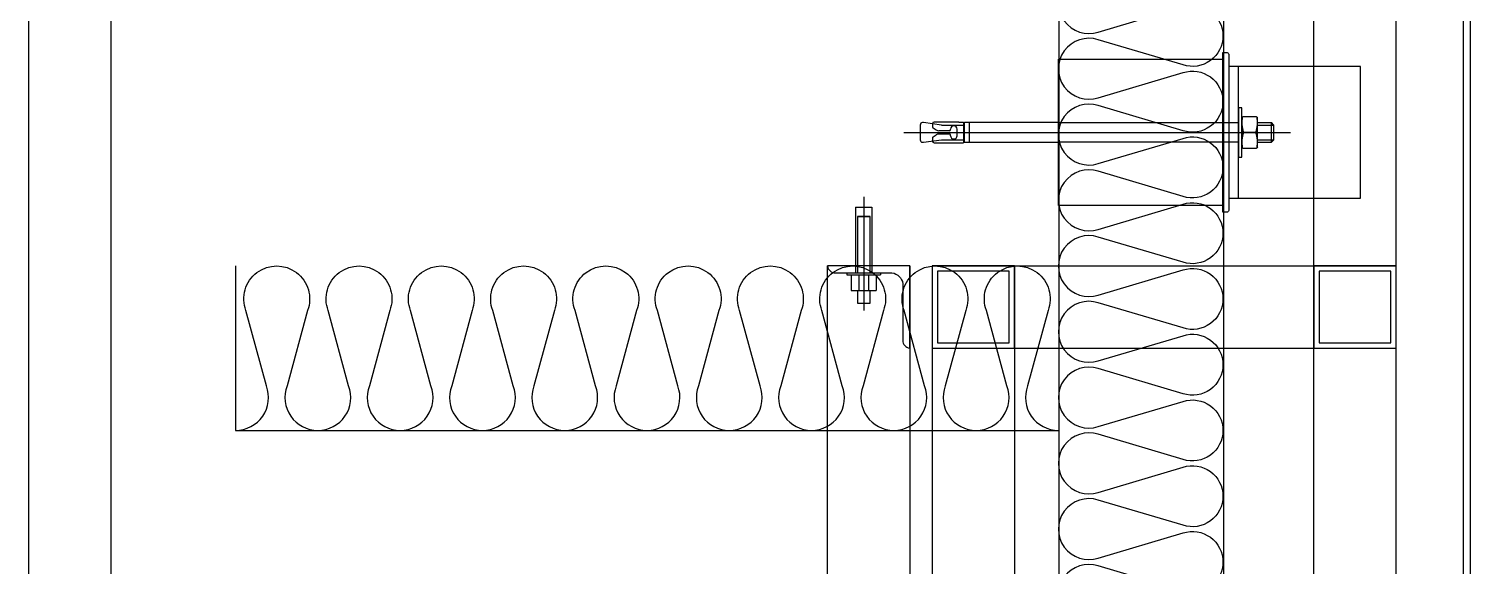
# Model space of a CAD drawing. Header units: millimetres. Extents: x -1320 to 172218, y -4077 to 50350.
# Drawn here: x 170474 to 171350, y 44317 to 44644 of the extents above; entities that cross this region are included whole.
import ezdxf

# ---------------------------------------------------------------- set-up
doc = ezdxf.new("R2010")
doc.units = ezdxf.units.MM
doc.header["$LTSCALE"] = 60
for name, pattern in [('CENTER', [50.8, 31.75, -6.35, 6.35, -6.35]), ('H1', [1.5, 1, -0.5]), ('H2', [3, 2, -1]), ('HIDDEN', [2, 1, -1])]:
    doc.linetypes.add(name, pattern=pattern)
for name, color, linetype in [('A-8', 8, 'Continuous'), ('A-ETC-8', 8, 'Continuous'), ('A-FIN', 6, 'Continuous'), ('A-STEEL', 7, 'Continuous'), ('A-SYM-ANCHOR', 9, 'H1'), ('A-셔터', 4, 'Continuous'), ('INSUL', 8, 'Continuous'), ('ISL', 251, 'Continuous')]:
    doc.layers.add(name, color=color, linetype=linetype)

# ---------------------------------------------------------------- blocks, each defined once
blk = doc.blocks.new('ANCHOR-1')
at = {"layer": 'A-SYM-ANCHOR', "color": 12, "linetype": 'CENTER', "ltscale": 0.5}
blk.add_line((0, -30), (0, 14.91), dxfattribs=at)
at = {"layer": 'A-SYM-ANCHOR', "color": 5}
for p, q in [((4.96, 7), (-4.96, 7)), ((4.96, 7), (-4.96, 7)), ((-4.96, 0.83), (-4.96, 7)), ((-4.96, 0.83), (-4.96, 7)), ((-1.87, 0.83), (-1.87, 7)), ((-1.87, 0.83), (-1.87, 7)), ((1.88, 0.83), (1.88, 7)), ((1.88, 0.83), (1.88, 7)), ((4.96, 0.83), (4.96, 7)), ((4.96, 0.83), (4.96, 7)), ((6.62, 0.83), (-6.62, 0.83)), ((6.62, 0.83), (-6.62, 0.83)), ((-6.62, 0), (-6.62, 0.83)), ((-6.62, 0), (-6.62, 0.83)), ((6.62, 0), (-6.62, 0)), ((6.62, 0), (-6.62, 0)), ((-3.25, -26.01), (-3.25, 0)), ((3.25, -26.01), (3.25, 0)), ((6.62, 0), (6.62, 0.83)), ((6.62, 0), (6.62, 0.83)), ((3.25, -26.01), (-3.25, -26.01))]:
    blk.add_line(p, q, dxfattribs=at)
at = {"layer": 'A-SYM-ANCHOR', "color": 5, "linetype": 'HIDDEN'}
for p, q in [((7.25, 0), (-7.25, 0)), ((7.25, 0), (-7.25, 0)), ((2.5, -22.26), (-2.5, -22.26))]:
    blk.add_line(p, q, dxfattribs=at)
at = {"layer": 'A-SYM-ANCHOR'}
for p, q in [((-3.25, -26.01), (-3.25, 0)), ((3.25, -26.01), (3.25, 0)), ((3.25, -26.01), (-3.25, -26.01))]:
    blk.add_line(p, q, dxfattribs=at)
at = {"layer": 'A-SYM-ANCHOR', "color": 5}
blk.add_lwpolyline([(2.5, 7), (2.5, 12), (-2.5, 12), (-2.5, 7)], dxfattribs=at)
at = {"layer": 'A-SYM-ANCHOR', "color": 5, "linetype": 'HIDDEN'}
blk.add_lwpolyline([(-2.5, 0), (-2.5, -22.26), (2.5, -22.26), (2.5, 0)], dxfattribs=at)
blk = doc.blocks.new('C7EEC51E4')
at = {"layer": 'A-STEEL', "color": 30}
blk.add_lwpolyline([(45.83, 4.86, 0.383415), (50, 0), (50, 50), (0, 50, 0.383415), (4.86, 45.83), (39.24, 45.83, -0.353101), (45.83, 39.23)], format="xyb", close=True, dxfattribs=at)
at = {"layer": 'A-SYM-ANCHOR', "linetype": 'H2', "xscale": 1.538461538497359, "yscale": 1.538461538497359, "zscale": 1.538461538497359, "rotation": 180}
blk.add_blockref('ANCHOR-1', (22.05, 45.83), dxfattribs=at)
blk = doc.blocks.new('*U37')
at = {"layer": 'A-8', "ltscale": 0.2}
for p, q in [((-491.25, 4.24), (-491.25, 791.52)), ((-441.25, 0), (-441.25, 791.52)), ((-5.89, 0), (-5.96, 241.52)), ((44.04, 241.52), (44.11, 0))]:
    blk.add_line(p, q, dxfattribs=at)
at = {"layer": 'A-FIN'}
blk.add_blockref('C7EEC51E4', (-5.96, 191.52), dxfattribs=at)
blk = doc.blocks.new('A$Cae507117')
at = {"layer": 'A-ETC-8'}
for points in [[(-50, 0), (-50, -50), (0, -50), (0, 0)], [(-46.8, -3.2), (-46.8, -46.8), (-3.2, -46.8), (-3.2, -3.2)]]:
    blk.add_lwpolyline(points, close=True, dxfattribs=at)
blk = doc.blocks.new('너트 M12')
for p, q in [((-9, 0), (9, 0)), ((-9.5, -9), (-9.5, -0.5)), ((0, -8.27), (0, -1.23)), ((9.5, -0.5), (9.5, -9)), ((9, -9.5), (-9, -9.5))]:
    blk.add_line(p, q)
for centre, start, end in [((-9, -0.5), 90, 180), ((9, -0.5), 0, 90), ((-9, -9), 180, 270), ((9, -9), 270, 0)]:
    blk.add_arc(centre, 0.5, start, end)
at = {"extrusion": (0, 0, -1)}
for centre, major_axis, ratio, start_param, end_param in [((-4.75, -0.94), (-4.75, 0.31), 0.185359, -0.024388, 3.141593), ((4.75, -0.94), (4.75, 0.31), 0.185108, 3.141593, 6.30754), ((-4.75, -8.56), (4.75, 0.31), 0.187111, 0, 3.166211), ((4.75, -8.56), (-4.75, 0.31), 0.185991, 3.117121, 6.283185)]:
    blk.add_ellipse(centre, major_axis=major_axis, ratio=ratio, start_param=start_param, end_param=end_param, dxfattribs=at)
blk = doc.blocks.new('A$C4fb6b26a')
at = {"layer": 'A-ETC-8'}
for p, q in [((-80, 0), (-80, -80)), ((-265.5, -34), (-266, -34)), ((-254.5, -35.5), (-265.5, -34)), ((-260.07, -34.75), (-260.07, -36.46)), ((-244.07, -33.75), (-259.07, -33.75)), ((-244.07, -33.75), (-241.07, -33.75)), ((-241.07, -33.75), (-241.07, -46.25)), ((-240.5, -46), (-240.5, -34)), ((-237.5, -34), (-240.5, -34)), ((-237.5, -46), (-237.5, -34)), ((-183.5, -34), (-237.5, -34)), ((-183.5, -34), (-74, -34)), ((-62.52, -34), (-54, -34)), ((-54, -46), (-54, -34)), ((-52.5, -35.5), (-54, -34)), ((-277.5, -40), (-42.5, -40)), ((-267.5, -35.5), (-267.5, -44.5)), ((-260.07, -43.54), (-260.07, -45.25)), ((-259.62, -37.3), (-257.82, -38.5)), ((-259.62, -42.7), (-257.82, -41.5)), ((-249.57, -39), (-256.16, -39)), ((-249.57, -41), (-256.16, -41)), ((-254.5, -35.5), (-240.5, -35.5)), ((-249.07, -38.5), (-249.07, -38)), ((-249.07, -42), (-249.07, -41.5)), ((-245.07, -42), (-245.07, -38)), ((-62.52, -35.5), (-52.5, -35.5)), ((-52.5, -44.5), (-52.5, -35.5)), ((-266, -46), (-265.5, -46)), ((-265.5, -46), (-254.5, -44.5)), ((-259.07, -46.25), (-244.07, -46.25)), ((-254.5, -44.5), (-240.5, -44.5)), ((-244.07, -46.25), (-241.07, -46.25)), ((-240.5, -46), (-237.5, -46)), ((-237.5, -46), (-183.5, -46)), ((-74, -46), (-183.5, -46)), ((-62.67, -44.5), (-52.5, -44.5)), ((-62.54, -46), (-54, -46)), ((-52.5, -44.5), (-54, -46))]:
    blk.add_line(p, q, dxfattribs=at)
for points in [[(-83.5, 4.5), (-83.5, -84.5), (-183.5, -84.5), (-183.5, 4.5)], [(-80, -80), (-74, -80), (-74, 0), (-80, 0)], [(-74, -25), (-74, -55), (-72, -55), (-72, -25)]]:
    blk.add_lwpolyline(points, close=True, dxfattribs=at)
blk.add_lwpolyline([(-80, 7.5), (-80, -87.5, -0.414214), (-81, -88.5), (-83.5, -88.5), (-83.5, 8.5), (-81, 8.5, -0.414214)], format="xyb", close=True, dxfattribs=at)
blk.add_lwpolyline([(-80, -80), (0, -80), (0, 0), (-80, 0)], dxfattribs=at)
for centre, radius, start, end in [((-266, -35.5), 1.5, 90, 180), ((-259.07, -34.75), 1, 90, 180), ((-259.07, -36.46), 1, 180, 236.30993), ((-259.07, -43.54), 1, 123.69007, 180), ((-256.16, -36), 3, 236.30993, 270), ((-256.16, -44), 3, 90, 123.69007), ((-249.57, -38.5), 0.5, 270, 0), ((-249.57, -41.5), 0.5, 0, 90), ((-247.07, -38), 2, 90, 180), ((-247.07, -42), 2, 180, 270), ((-247.07, -38), 2, 0, 90), ((-247.07, -42), 2, 270, 0), ((-266, -44.5), 1.5, 180, 270), ((-259.07, -45.25), 1, 180, 270)]:
    blk.add_arc(centre, radius, start, end, dxfattribs=at)
at = {"layer": 'A-ETC-8', "xscale": -1, "rotation": 90}
blk.add_blockref('너트 M12', (-72, -40), dxfattribs=at)

msp = doc.modelspace()

# ---------------------------------------------------------------- linework, layer by layer
at = {"layer": 'A-ETC-8'}
for p, q in [((171254.75, 47017.78, 0), (171254.75, 43761, 0)), ((171304.75, 47017.78, 0), (171304.75, 43761, 0)), ((171023.04, 44500), (171023.04, 43761, 0)), ((171023.04, 44500), (171304.75, 44500, 0)), ((171073.04, 44500), (171073.04, 43761, 0)), ((171023.04, 44450), (171304.75, 44450, 0))]:
    msp.add_line(p, q, dxfattribs=at)
at = {"layer": 'A-FIN', "elevation": 0}
msp.add_lwpolyline([(171308.75, 47031), (171308.75, 47035), (171349.75, 47035), (171350, 43805), (171309, 43805), (171309, 43809), (171346, 43809), (171345.75, 47031), (171308.75, 47031)], close=True, dxfattribs=at)
at = {"layer": 'INSUL'}
for p, q in [((171100, 45000, 0), (171100, 43811)), ((171200, 45000, 0), (171200, 43811)), ((170599.75, 44500), (170599.75, 44400)), ((170599.75, 44400), (171100, 44400))]:
    msp.add_line(p, q, dxfattribs=at)
at = {"layer": 'ISL', "elevation": 0}
for points in [[(171123.99, 44677.62, 1.372593), (171123.99, 44642.3), (171175.51, 44657.62, -0.509267), (171199.75, 44639.96, -0.509267), (171175.51, 44622.3), (171123.99, 44637.62, 1.372593), (171123.99, 44602.3), (171175.51, 44617.62, -0.509267), (171199.75, 44599.96, -0.509267), (171175.51, 44582.3), (171123.99, 44597.62, 1.372593), (171123.99, 44562.3), (171175.51, 44577.62, -0.509267), (171199.75, 44559.96, -0.509267), (171175.51, 44542.3), (171123.99, 44557.62, 1.372593), (171123.99, 44522.3), (171175.51, 44537.62, -0.509267), (171199.75, 44519.96, -0.509267), (171175.51, 44502.3), (171123.99, 44517.62, 1.372593), (171123.99, 44482.3), (171175.51, 44497.62, -0.509267), (171199.75, 44479.96, -0.509267), (171175.51, 44462.3), (171123.99, 44477.62, 1.372593), (171123.99, 44442.3), (171175.51, 44457.62, -0.509267), (171199.75, 44439.96, -0.509267), (171175.51, 44422.3), (171123.99, 44437.62, 1.372593), (171123.99, 44402.3), (171175.51, 44417.62, -0.509267), (171199.75, 44399.96, -0.509267), (171175.51, 44382.3), (171123.99, 44397.62, 1.372593), (171123.99, 44362.3), (171175.51, 44377.62, -0.509267), (171199.75, 44359.96, -0.509267), (171175.51, 44342.3), (171123.99, 44357.62, 1.372593), (171123.99, 44322.3), (171175.51, 44337.62, -0.509267), (171199.75, 44319.96, -0.509267), (171175.51, 44302.3), (171123.99, 44317.62, 1.372593), (171123.99, 44282.3)], [(170599.75, 44400, 0.524856), (170618.45, 44427.1), (170606.05, 44472.9, -1.449198), (170643.45, 44472.9), (170631.05, 44427.1, 0.524856), (170649.75, 44400, 0.524856), (170668.45, 44427.1), (170656.05, 44472.9, -1.449198), (170693.45, 44472.9), (170681.05, 44427.1, 0.524856), (170699.75, 44400, 0.524856), (170718.45, 44427.1), (170706.05, 44472.9, -1.449198), (170743.45, 44472.9), (170731.05, 44427.1, 0.524856), (170749.75, 44400, 0.524856), (170768.45, 44427.1), (170756.05, 44472.9, -1.449198), (170793.45, 44472.9), (170781.05, 44427.1, 0.524856), (170799.75, 44400, 0.524856), (170818.45, 44427.1), (170806.05, 44472.9, -1.449198), (170843.45, 44472.9), (170831.05, 44427.1, 0.524856), (170849.75, 44400, 0.524856), (170868.45, 44427.1), (170856.05, 44472.9, -1.449198), (170893.45, 44472.9), (170881.05, 44427.1, 0.524856), (170899.75, 44400, 0.524856), (170918.45, 44427.1), (170906.05, 44472.9, -1.449198), (170943.45, 44472.9), (170931.05, 44427.1, 0.524856), (170949.75, 44400, 0.524856), (170968.45, 44427.1), (170956.05, 44472.9, -1.449198), (170993.45, 44472.9), (170981.05, 44427.1, 0.524856), (170999.75, 44400, 0.524856), (171018.45, 44427.1), (171006.05, 44472.9, -1.449198), (171043.45, 44472.9), (171031.05, 44427.1, 0.524856), (171049.75, 44400, 0.524856), (171068.45, 44427.1), (171056.05, 44472.9, -1.449198), (171093.45, 44472.9), (171081.05, 44427.1, 0.524856), (171099.75, 44400, 0.003117), (171100, 44400, 0.003117)]]:
    msp.add_lwpolyline(points, format="xyb", dxfattribs=at)

# ---------------------------------------------------------------- block references
at = {"layer": 'A-ETC-8'}
msp.add_blockref('A$C4fb6b26a', (171283.25, 44621.26, 0), dxfattribs=at)
at = {"layer": 'A-ETC-8', "rotation": 180}
for p in [(171023.04, 44450), (171255, 44450, 0)]:
    msp.add_blockref('A$Cae507117', p, dxfattribs=at)
at = {"layer": 'A-셔터'}
msp.add_blockref('*U37', (170965.34, 44258.48), dxfattribs=at)

doc.saveas('drawing.dxf')
